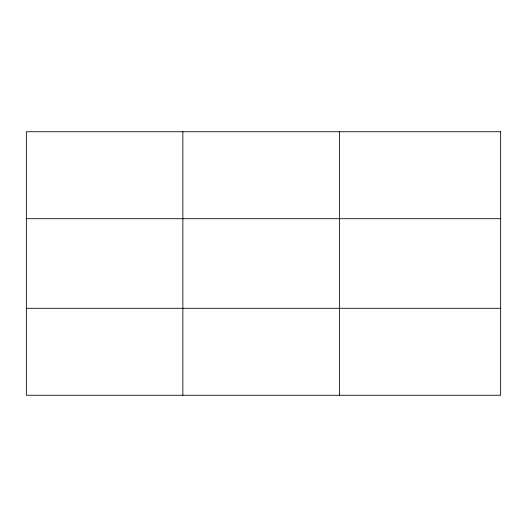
<?xml version="1.0" encoding="UTF-8"?>
<svg xmlns="http://www.w3.org/2000/svg" width="527" height="527" viewBox="0 0 527 527"><rect width="100%" height="100%" fill="white"/><g stroke="black" fill="none" stroke-linecap="round" stroke-linejoin="round"><path stroke-width="0.79" d="M182.869 395.25L182.869 131.75M339.388 395.25L339.388 131.75M26.35 218.705L500.65 218.705M26.35 308.295L500.65 308.295M500.65 131.75L26.35 131.75L26.35 395.25L500.65 395.25L500.65 131.75"/></g></svg>
